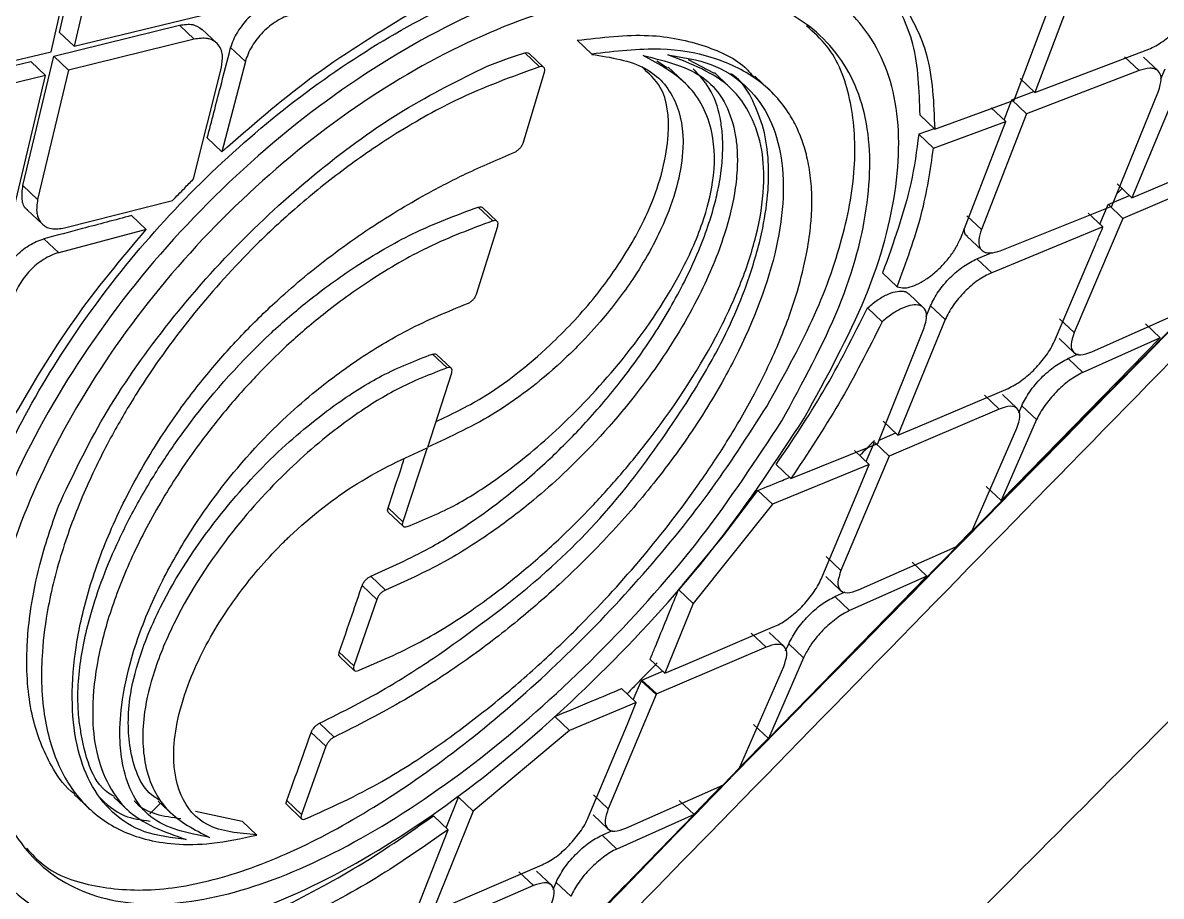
# Model space of a CAD drawing. Extents: x 400 to 501, y 484 to 634.
# Drawn here: x 412.33 to 413.55, y 584.143 to 585.079 of the extents above; entities that cross this region are included whole.
import ezdxf

# ---------------------------------------------------------------- set-up
doc = ezdxf.new("R2010")
doc.units = 0
doc.header["$MEASUREMENT"] = 0
doc.layers.add('DIM', color=3, linetype='Continuous')
doc.layers.add('GEOMETRY', color=3, linetype='Continuous', lineweight=25)

# ---------------------------------------------------------------- blocks, each defined once
blk = doc.blocks.new('2026 GRANDEE')
at = {"layer": 'GEOMETRY', "ltscale": 16}
for p, q in [((-36.0449, -11.255), (-37.2425, -12.4734)), ((-38.0552, -11.7716), (-38.0226, -11.6308)), ((-38.0642, -11.7925), (-38.0318, -11.6514)), ((-38.0068, -11.6457), (-38.0394, -11.7865)), ((-37.0328, -11.8442), (-36.9851, -11.7176)), ((-36.9625, -11.7096), (-37.0105, -11.8359)), ((-38.0394, -11.7865), (-37.9035, -11.7534)), ((-38.0612, -11.7971), (-37.9268, -11.764)), ((-37.911, -11.7789), (-37.9268, -11.764)), ((-38.0394, -11.7865), (-38.0552, -11.7716)), ((-37.911, -11.7789), (-38.0454, -11.812)), ((-37.8868, -11.7832), (-37.9026, -11.7682)), ((-37.8561, -11.8029), (-37.8719, -11.788)), ((-37.5007, -11.7801), (-37.485, -11.7949)), ((-37.0105, -11.8359), (-36.8885, -11.7896)), ((-38.2226, -11.8355), (-38.086, -11.803)), ((-38.201, -11.8247), (-38.0642, -11.7925)), ((-38.0944, -11.9357), (-38.0612, -11.7971)), ((-38.0701, -11.818), (-38.086, -11.803)), ((-38.0454, -11.812), (-38.0612, -11.7971)), ((-37.8561, -11.8029), (-37.8812, -11.8995)), ((-37.5568, -11.7937), (-37.5411, -11.8085)), ((-37.5364, -11.8091), (-37.5521, -11.7942)), ((-37.4155, -11.802), (-37.404, -11.8098)), ((-37.382, -11.8006), (-37.3541, -11.8153)), ((-36.8988, -11.8126), (-36.9145, -11.7978)), ((-36.8786, -11.813), (-36.8943, -11.7981)), ((-38.0454, -11.812), (-38.0786, -11.9506)), ((-37.9115, -11.9286), (-37.8817, -11.8091)), ((-37.5586, -11.8902), (-37.5357, -11.8141)), ((-37.3874, -11.8236), (-37.4031, -11.8088)), ((-37.3381, -11.8297), (-37.3537, -11.8148)), ((-36.8988, -11.8126), (-37.0193, -11.8588)), ((-36.8755, -11.8214), (-36.8711, -11.8108)), ((-38.0701, -11.818), (-38.2067, -11.8505)), ((-38.1034, -11.9582), (-38.0701, -11.818)), ((-37.2947, -11.8334), (-37.3104, -11.8185)), ((-37.0105, -11.8359), (-37.0262, -11.8211)), ((-36.8553, -11.8257), (-36.9066, -11.9488)), ((-37.035, -11.8439), (-37.0115, -11.8349)), ((-36.9282, -11.9578), (-36.8781, -11.8346)), ((-37.1178, -11.8752), (-37.0328, -11.8442)), ((-37.0415, -11.8671), (-37.0573, -11.8523)), ((-37.0434, -11.8653), (-37.035, -11.8439)), ((-37.035, -11.8439), (-37.0193, -11.8588)), ((-37.0193, -11.8588), (-37.0678, -11.9829)), ((-37.1183, -11.8748), (-37.1348, -11.8808)), ((-37.1191, -11.8957), (-37.0415, -11.8671)), ((-37.0902, -11.9927), (-37.0415, -11.8671)), ((-37.8812, -11.8995), (-37.8969, -11.8846)), ((-36.8862, -11.9402), (-36.7888, -11.8986)), ((-36.7984, -11.9207), (-36.9161, -11.9711)), ((-38.0786, -11.9506), (-38.0944, -11.9356)), ((-36.9066, -11.9488), (-36.9224, -11.9339)), ((-36.9319, -11.9562), (-36.9092, -11.9464)), ((-36.9171, -11.939), (-36.9229, -11.9449)), ((-36.9066, -11.9488), (-36.8862, -11.9402)), ((-38.0498, -11.9812), (-37.934, -11.9517)), ((-37.6068, -11.9588), (-37.5911, -11.9737)), ((-37.5864, -11.9741), (-37.6021, -11.9593)), ((-37.0475, -12.0055), (-36.9282, -11.9578)), ((-36.9408, -11.9771), (-36.9319, -11.9562)), ((-36.9161, -11.9711), (-36.9318, -11.9562)), ((-38.0894, -11.9621), (-38.0735, -11.977)), ((-37.0678, -11.9829), (-37.0835, -11.968)), ((-36.9161, -11.9711), (-36.9683, -12.0933)), ((-36.9376, -11.9801), (-36.9534, -11.9652)), ((-37.9625, -11.9828), (-38.056, -12.0077)), ((-37.6086, -12.0521), (-37.5858, -11.9791)), ((-36.9376, -11.9801), (-37.0567, -12.0291)), ((-38.056, -12.0077), (-38.0718, -11.9928)), ((-37.083, -11.9902), (-37.0672, -12.0051)), ((-37.0725, -12.0142), (-37.0564, -12.0076)), ((-36.9896, -12.1025), (-36.9466, -12.0016)), ((-37.0567, -12.0291), (-37.0725, -12.0142)), ((-37.1736, -12.0292), (-37.1579, -12.0441)), ((-37.1298, -12.0666), (-37.1456, -12.0517)), ((-37.1742, -12.0818), (-37.1899, -12.0669)), ((-37.1269, -12.0761), (-37.1222, -12.0645)), ((-37.1064, -12.0794), (-37.1221, -12.0645)), ((-36.9496, -12.114), (-36.8454, -12.0675)), ((-37.1064, -12.0794), (-37.1571, -12.2031)), ((-36.9683, -12.0933), (-36.9841, -12.0784)), ((-37.1786, -12.2121), (-37.1292, -12.0883)), ((-36.8921, -12.084), (-36.8762, -12.099)), ((-37.0466, -12.273), (-36.8762, -12.099)), ((-36.9846, -12.0996), (-36.9687, -12.1146)), ((-36.8762, -12.099), (-36.9592, -12.136)), ((-37.6557, -12.1162), (-37.64, -12.131)), ((-37.6356, -12.1315), (-37.6513, -12.1166)), ((-36.9751, -12.1211), (-36.9639, -12.1161)), ((-36.9592, -12.136), (-36.975, -12.1211)), ((-37.6608, -12.216), (-37.6351, -12.1363)), ((-37.1358, -12.1942), (-37.0392, -12.153)), ((-37.0487, -12.1752), (-37.0645, -12.1602)), ((-37.0294, -12.1747), (-37.0452, -12.1597)), ((-37.0487, -12.1752), (-37.1664, -12.2255)), ((-37.0278, -12.1791), (-37.0245, -12.1716)), ((-37.0087, -12.1865), (-37.0245, -12.1716)), ((-37.1571, -12.2031), (-37.1729, -12.1882)), ((-37.0087, -12.1865), (-37.0466, -12.273)), ((-37.1771, -12.2084), (-37.1595, -12.2008)), ((-37.1571, -12.2031), (-37.1358, -12.1942)), ((-37.0774, -12.3044), (-37.0299, -12.1958)), ((-37.6615, -12.2166), (-37.6876, -12.296)), ((-37.2717, -12.2495), (-37.1786, -12.2121)), ((-37.1911, -12.2315), (-37.1822, -12.2106)), ((-37.1664, -12.2255), (-37.1822, -12.2106)), ((-37.1664, -12.2255), (-37.2182, -12.3482)), ((-37.1879, -12.2345), (-37.2037, -12.2196)), ((-37.1879, -12.2345), (-37.2914, -12.2772)), ((-37.1972, -12.2569), (-37.1879, -12.2345)), ((-37.3445, -12.3114), (-37.3072, -12.2623)), ((-37.2395, -12.3574), (-37.1972, -12.2569)), ((-37.0466, -12.273), (-37.0625, -12.258)), ((-37.2914, -12.2772), (-37.3763, -12.3834)), ((-37.7033, -12.2811), (-37.6876, -12.296)), ((-37.7028, -12.2859), (-37.6871, -12.3007)), ((-37.3879, -12.3637), (-37.3445, -12.3114)), ((-37.0953, -12.3228), (-37.0774, -12.3044)), ((-37.1993, -12.3689), (-37.0953, -12.3228)), ((-37.2182, -12.3482), (-37.234, -12.3332)), ((-37.1261, -12.3542), (-37.1419, -12.3393)), ((-37.731, -12.3642), (-37.7153, -12.3791)), ((-37.7216, -12.3542), (-37.7059, -12.3691)), ((-37.2959, -12.5281), (-37.1261, -12.3542)), ((-37.2343, -12.3545), (-37.2185, -12.3695)), ((-37.1261, -12.3542), (-37.2089, -12.3911)), ((-37.3921, -12.3685), (-37.3763, -12.3834)), ((-37.2247, -12.3761), (-37.2135, -12.3711)), ((-37.2089, -12.3911), (-37.2247, -12.3761)), ((-37.7153, -12.3791), (-37.7398, -12.4504)), ((-37.3763, -12.3834), (-37.4067, -12.4582)), ((-37.3848, -12.4489), (-37.2889, -12.4079)), ((-37.2984, -12.4302), (-37.3142, -12.4152)), ((-37.2791, -12.4297), (-37.295, -12.4147)), ((-37.7555, -12.4356), (-37.7398, -12.4504)), ((-37.2984, -12.4302), (-37.4155, -12.4804)), ((-37.2774, -12.4343), (-37.2741, -12.4267)), ((-37.2583, -12.4416), (-37.2741, -12.4267)), ((-37.7552, -12.4402), (-37.7395, -12.4551)), ((-37.4067, -12.4582), (-37.4225, -12.4433)), ((-37.4067, -12.4582), (-37.3848, -12.4489)), ((-37.2583, -12.4416), (-37.2959, -12.5281)), ((-37.4315, -12.4656), (-37.4091, -12.4559)), ((-37.3267, -12.5596), (-37.2795, -12.451)), ((-37.4406, -12.4867), (-37.4319, -12.4659)), ((-37.4162, -12.4811), (-37.432, -12.4662)), ((-37.416, -12.4806), (-37.4318, -12.4656)), ((-37.4313, -12.4655), (-37.4155, -12.4804)), ((-37.4162, -12.4811), (-37.4675, -12.6035)), ((-37.4375, -12.4897), (-37.4533, -12.4747)), ((-37.4162, -12.4811), (-37.416, -12.4806)), ((-37.416, -12.4806), (-37.4155, -12.4804)), ((-37.4375, -12.4897), (-37.509, -12.5195)), ((-37.4469, -12.5126), (-37.4375, -12.4897)), ((-37.509, -12.5195), (-37.5248, -12.5046)), ((-37.7857, -12.5216), (-37.77, -12.5365)), ((-37.7767, -12.5118), (-37.761, -12.5267)), ((-37.509, -12.5195), (-37.6121, -12.6059)), ((-37.4888, -12.6128), (-37.4469, -12.5126)), ((-37.3118, -12.5131), (-37.2959, -12.5281)), ((-37.2961, -12.528), (-37.3262, -12.5586)), ((-37.77, -12.5365), (-37.7961, -12.6096)), ((-37.3448, -12.5782), (-37.3267, -12.5596)), ((-37.4486, -12.6243), (-37.3448, -12.5782)), ((-37.3458, -12.5786), (-37.3757, -12.6095)), ((-38.0395, -12.588), (-38.0238, -12.6028)), ((-37.997, -12.5909), (-37.9813, -12.6057)), ((-37.9495, -12.5951), (-37.9338, -12.61)), ((-37.8118, -12.5947), (-37.7961, -12.6096)), ((-37.641, -12.6238), (-37.6278, -12.591)), ((-37.6278, -12.591), (-37.6121, -12.6059)), ((-37.4675, -12.6035), (-37.4833, -12.5886)), ((-37.3914, -12.5947), (-37.3755, -12.6097)), ((-37.9471, -12.5974), (-37.9586, -12.6088)), ((-37.9095, -12.606), (-37.8594, -12.6165)), ((-37.8115, -12.5993), (-37.7958, -12.6141)), ((-37.6121, -12.6059), (-37.6556, -12.7139)), ((-37.8595, -12.6167), (-37.8438, -12.6316)), ((-37.6389, -12.6258), (-37.6546, -12.6109)), ((-37.5451, -12.7836), (-37.3755, -12.6097)), ((-37.4836, -12.6099), (-37.4678, -12.6249)), ((-37.3755, -12.6097), (-37.4581, -12.6465)), ((-37.6771, -12.723), (-37.6389, -12.6258)), ((-37.474, -12.6315), (-37.4627, -12.6265)), ((-37.4581, -12.6465), (-37.474, -12.6315)), ((-37.6336, -12.7045), (-37.5381, -12.6634)), ((-37.5475, -12.6857), (-37.5633, -12.6708)), ((-37.5282, -12.6852), (-37.5441, -12.6702)), ((-37.4492, -12.6853), (-38.4136, -13.68)), ((-37.5475, -12.6857), (-37.6641, -12.7361)), ((-37.5266, -12.6898), (-37.5233, -12.6822)), ((-37.5075, -12.6971), (-37.5233, -12.6822))]:
    blk.add_line(p, q, dxfattribs=at)
at = {"layer": 'GEOMETRY', "ltscale": 256}
for p, q in [((-37.1178, -11.8752), (-37.1335, -11.8604)), ((-37.1191, -11.8957), (-37.1348, -11.8808)), ((-37.9782, -11.9679), (-37.9625, -11.9828)), ((-37.2717, -12.2495), (-37.2875, -12.2346)), ((-37.2914, -12.2772), (-37.3072, -12.2623))]:
    blk.add_line(p, q, dxfattribs=at)
at = {"layer": 'GEOMETRY', "ltscale": 16}
for points, knots in [([(-45.9514, -13.3107), (-45.8033, -13.0357), (-45.5087, -12.4889), (-45.1362, -11.8753), (-44.8657, -11.4533), (-44.7068, -11.2126), (-44.5423, -10.9704), (-44.3613, -10.7115), (-44.0257, -10.2469), (-43.5214, -9.5953), (-42.8346, -8.7946), (-42.1791, -8.1048), (-41.5672, -7.5146), (-41.0084, -7.0135), (-40.5326, -6.6169), (-40.1496, -6.3143), (-39.8662, -6.0981), (-39.5827, -5.8893), (-39.3147, -5.6985), (-38.9061, -5.4164), (-38.3432, -5.05), (-37.599, -4.6027), (-37.0869, -4.3272), (-36.8294, -4.1887)], [0, 0, 0, 0, 0.071478, 0.142152, 0.164219, 0.186221, 0.208164, 0.23124, 0.25853, 0.33935, 0.419742, 0.49991, 0.55706, 0.614293, 0.671682, 0.698814, 0.726004, 0.753262, 0.779402, 0.801319, 0.866902, 0.933096, 1, 1, 1, 1]), ([(-43.189, -12.392), (-43.0672, -12.1984), (-42.824, -11.812), (-42.4322, -11.25), (-42.0214, -10.7025), (-41.59, -10.17), (-41.1388, -9.6533), (-40.6689, -9.154), (-40.1814, -8.6729), (-39.6767, -8.2107), (-39.1552, -7.7673), (-38.6171, -7.3443), (-38.0651, -6.9394), (-37.685, -6.6885), (-37.4947, -6.5629)], [0, 0, 0, 0, 0.083512, 0.166712, 0.249853, 0.333077, 0.416479, 0.499832, 0.583025, 0.666209, 0.749518, 0.832976, 0.916394, 1, 1, 1, 1]), ([(-43.0921, -12.4567), (-42.9462, -12.2263), (-42.6547, -11.7659), (-42.1781, -11.1008), (-41.6742, -10.4561), (-41.1412, -9.8341), (-40.6129, -9.2693), (-40.0957, -8.7582), (-39.5941, -8.2973), (-39.0757, -7.855), (-38.5408, -7.433), (-37.992, -7.0295), (-37.6141, -6.7797), (-37.4251, -6.6548)], [0, 0, 0, 0, 0.100069, 0.199912, 0.299747, 0.399786, 0.499827, 0.583023, 0.66622, 0.749552, 0.833045, 0.916507, 1, 1, 1, 1]), ([(-42.4555, -12.6683), (-42.3301, -12.4491), (-42.0791, -12.0106), (-41.6643, -11.3751), (-41.2204, -10.7612), (-40.7449, -10.1746), (-40.2386, -9.6177), (-39.6969, -9.0945), (-39.1233, -8.6027), (-38.5221, -8.1427), (-37.9004, -7.7105), (-37.4703, -7.4495), (-37.2552, -7.3189)], [0, 0, 0, 0, 0.100262, 0.200594, 0.3008419, 0.4004929, 0.4997617, 0.5991068, 0.6990092, 0.7993777, 0.8996698, 1, 1, 1, 1]), ([(-42.4308, -12.6815), (-42.3533, -12.5449), (-42.2057, -12.2853), (-41.9847, -11.9218), (-41.7787, -11.603), (-41.5913, -11.3268), (-41.425, -11.092), (-41.282, -10.8976), (-41.1797, -10.7628), (-41.1126, -10.6763), (-41.0743, -10.6273), (-41.0235, -10.5629), (-40.9575, -10.4805), (-40.8741, -10.3783), (-40.7892, -10.2765), (-40.6442, -10.1062), (-40.4856, -9.9275), (-40.3349, -9.766), (-40.268, -9.6958), (-40.2384, -9.6651), (-40.2254, -9.6517), (-40.2197, -9.6457), (-40.2171, -9.6431), (-40.2159, -9.6419), (-40.2154, -9.6413), (-40.2152, -9.6411), (-40.2152, -9.6411), (-40.2151, -9.6411), (-40.2151, -9.641), (-40.2149, -9.6409), (-40.2143, -9.6402), (-40.2118, -9.6376), (-40.2017, -9.6273), (-40.1794, -9.6043), (-40.1409, -9.5652), (-40.08, -9.5039), (-39.9932, -9.418), (-39.8764, -9.3055), (-39.7733, -9.2091), (-39.6924, -9.1351), (-39.6423, -9.0896), (-39.5896, -9.0424), (-39.5344, -8.9936), (-39.4765, -8.943), (-39.4161, -8.8907), (-39.3546, -8.8382), (-39.1541, -8.6691), (-38.8066, -8.3914), (-38.3, -8.0208), (-37.7788, -7.6684), (-37.4207, -7.4519), (-37.2416, -7.3436)], [0, 0, 0, 0, 0.062481, 0.118844, 0.169135, 0.213352, 0.251461, 0.283422, 0.309236, 0.318658, 0.3269, 0.333965, 0.351242, 0.368824, 0.386373, 0.403893, 0.457678, 0.481272, 0.491642, 0.496202, 0.498209, 0.499091, 0.49948, 0.499651, 0.499785, 0.499785, 0.499785, 0.499787, 0.499791, 0.499809, 0.499878, 0.500152, 0.501246, 0.505611, 0.512881, 0.523059, 0.53994, 0.561408, 0.587481, 0.596044, 0.605011, 0.61438, 0.624154, 0.634334, 0.64492, 0.655914, 0.66648, 0.749216, 0.832806, 0.916374, 1, 1, 1, 1]), ([(-41.9284, -12.7398), (-41.9203, -12.7257), (-41.8993, -12.6887), (-41.8611, -12.6213), (-41.8166, -12.5431), (-41.7727, -12.4667), (-41.7346, -12.4016), (-41.698, -12.3401), (-41.6606, -12.2783), (-41.5922, -12.1664), (-41.493, -12.0081), (-41.327, -11.7524), (-41.1188, -11.4482), (-40.8485, -11.0787), (-40.5502, -10.6989), (-40.2204, -10.3134), (-39.845, -9.9114), (-39.4148, -9.4957), (-38.926, -9.0719), (-38.4714, -8.7164), (-38.0621, -8.4211), (-37.7982, -8.2425), (-37.6242, -8.1293), (-37.5428, -8.0771), (-37.4607, -8.0254), (-37.3807, -7.9756), (-37.2984, -7.9252), (-37.2172, -7.8767), (-37.1607, -7.8431), (-37.1346, -7.8276)], [0, 0, 0, 0, 0.007015, 0.018363, 0.033423, 0.04585, 0.056436, 0.065972, 0.076735, 0.087613, 0.12255, 0.157338, 0.219068, 0.281467, 0.354683, 0.427219, 0.500115, 0.591822, 0.685047, 0.779146, 0.840884, 0.903128, 0.916964, 0.930722, 0.945004, 0.958992, 0.971501, 0.986828, 1, 1, 1, 1]), ([(-41.9154, -12.7466), (-41.7999, -12.5452), (-41.569, -12.1425), (-41.1846, -11.5607), (-40.7743, -10.9983), (-40.3359, -10.46), (-39.8678, -9.9507), (-39.3698, -9.4714), (-38.8433, -9.0207), (-38.2918, -8.5984), (-37.7209, -8.201), (-37.3255, -7.9609), (-37.1278, -7.8409)], [0, 0, 0, 0, 0.100345, 0.20059, 0.300906, 0.400755, 0.500092, 0.599382, 0.699069, 0.799349, 0.899659, 1, 1, 1, 1]), ([(-41.2517, -12.8051), (-41.1217, -12.5886), (-40.8616, -12.1557), (-40.4226, -11.537), (-39.9492, -10.9445), (-39.4379, -10.3844), (-38.8899, -9.8605), (-38.3091, -9.3741), (-37.702, -8.9217), (-37.2768, -8.6521), (-37.0642, -8.5173)], [0, 0, 0, 0, 0.125001, 0.250001, 0.375003, 0.499997, 0.624991, 0.749994, 0.874996, 1, 1, 1, 1]), ([(-40.5003, -15.8714), (-40.4458, -15.8151), (-40.3226, -15.6877), (-40.1408, -15.4997), (-39.9651, -15.3178), (-39.8201, -15.1678), (-39.7056, -15.0492), (-39.6194, -14.9601), (-39.5502, -14.8884), (-39.4511, -14.7859), (-39.3025, -14.6322), (-39.0935, -14.416), (-38.8443, -14.1584), (-38.5644, -13.8693), (-38.2653, -13.5609), (-37.9638, -13.2506), (-37.6617, -12.9402), (-37.3313, -12.6013), (-36.9741, -12.2355), (-36.5987, -11.8519), (-36.2427, -11.4888), (-35.9145, -11.1547), (-35.6645, -10.9006), (-35.4828, -10.716), (-35.3515, -10.5826), (-35.2026, -10.4314), (-35.0272, -10.2533), (-34.826, -10.049), (-34.5993, -9.8189), (-34.359, -9.575), (-34.1941, -9.4073), (-34.113, -9.3249)], [0, 0, 0, 0, 0.025706, 0.058116, 0.085771, 0.108674, 0.126547, 0.139842, 0.14935, 0.159222, 0.186616, 0.219484, 0.257819, 0.304206, 0.351452, 0.398756, 0.44612, 0.493545, 0.553989, 0.613827, 0.669581, 0.720778, 0.767425, 0.786508, 0.805714, 0.828802, 0.856129, 0.887695, 0.922828, 0.962064, 1, 1, 1, 1]), ([(-40.3706, -15.9417), (-40.3422, -15.9148), (-40.11, -15.6952), (-39.6744, -15.2761), (-39.065, -14.6861), (-38.4575, -14.0915), (-37.8521, -13.494), (-37.249, -12.8934), (-36.6483, -12.2902), (-36.0504, -11.6845), (-35.4555, -11.0767), (-34.8652, -10.4669), (-34.4262, -10.0105), (-34.187, -9.7575), (-34.1406, -9.7083)], [0, 0, 0, 0, 0.013438, 0.10981, 0.206183, 0.302486, 0.398732, 0.494983, 0.591271, 0.687581, 0.783942, 0.880359, 0.976777, 1, 1, 1, 1]), ([(-34.6577, -9.8647), (-34.9657, -10.1728), (-35.8624, -11.0696), (-36.7516, -11.9749), (-37.3353, -12.5692)], [0, 0, 0, 0, 0.343618, 1, 1, 1, 1]), ([(-32.0826, -10.2807), (-32.4042, -10.5222), (-33.044, -11.0026), (-33.956, -11.7803), (-34.8417, -12.5767), (-35.7009, -13.3979), (-36.5348, -14.2323), (-37.3474, -15.0774), (-38.1302, -15.9429), (-38.8881, -16.8398), (-39.3585, -17.4672), (-39.595, -17.7827)], [0, 0, 0, 0, 0.113392, 0.225638, 0.337341, 0.448782, 0.560233, 0.669481, 0.778832, 0.888788, 1, 1, 1, 1]), ([(-31.6026, -10.7629), (-31.7346, -10.851), (-32.0014, -11.0291), (-32.3994, -11.3097), (-32.8003, -11.6038), (-33.2029, -11.9123), (-33.5956, -12.2261), (-34.0451, -12.6002), (-34.5554, -13.0457), (-35.1391, -13.5846), (-35.6554, -14.0878), (-36.0964, -14.5358), (-36.4532, -14.9108), (-36.7926, -15.2802), (-37.1149, -15.6435), (-37.4296, -16.0113), (-37.8042, -16.466), (-38.23, -17.0115), (-38.6902, -17.6387), (-38.9753, -18.0617), (-39.1157, -18.2701)], [0, 0, 0, 0, 0.044709, 0.090349, 0.13691, 0.184379, 0.232745, 0.277954, 0.348418, 0.422679, 0.500679, 0.550525, 0.598903, 0.645795, 0.691185, 0.735062, 0.781563, 0.856423, 0.929252, 1, 1, 1, 1]), ([(-38.1174, -12.675), (-38.1267, -12.6669), (-38.152, -12.6449), (-38.1753, -12.5878), (-38.1871, -12.5087), (-38.1795, -12.4159), (-38.153, -12.3144), (-38.1086, -12.2086), (-38.0472, -12.1029), (-37.9709, -12.0017), (-37.8824, -11.9091), (-37.7851, -11.8285), (-37.6829, -11.7629), (-37.5799, -11.7145), (-37.4806, -11.6849), (-37.3892, -11.6743), (-37.3108, -11.6842), (-37.2554, -11.7051), (-37.2342, -11.7286), (-37.2273, -11.7363)], [0, 0, 0, 0, 0.03654, 0.09891, 0.160916, 0.223271, 0.28544, 0.347609, 0.40995, 0.471963, 0.534344, 0.59641, 0.658663, 0.720967, 0.783055, 0.845425, 0.907421, 0.969771, 1, 1, 1, 1]), ([(-37.2576, -12.1851), (-37.2868, -12.2295), (-37.3452, -12.3183), (-37.4599, -12.4467), (-37.5848, -12.5607), (-37.7143, -12.6525), (-37.8396, -12.7148), (-37.9532, -12.7425), (-38.0482, -12.7329), (-38.1193, -12.6863), (-38.1621, -12.6052), (-38.1733, -12.4949), (-38.1511, -12.3639), (-38.0958, -12.2226), (-38.0103, -12.0817), (-37.8994, -11.9515), (-37.7708, -11.8407), (-37.6332, -11.7569), (-37.4972, -11.7047), (-37.3728, -11.6866), (-37.2698, -11.7034), (-37.1959, -11.7529), (-37.1561, -11.8313), (-37.1538, -11.9337), (-37.1855, -12.0536), (-37.2336, -12.1413), (-37.2576, -12.1851)], [0, 0, 0, 0, 0.0416073, 0.0832415, 0.1248684, 0.1664634, 0.208051, 0.2497011, 0.2914263, 0.3332008, 0.3749698, 0.4167, 0.4583912, 0.5000236, 0.5416071, 0.5831929, 0.624799, 0.6664157, 0.7080563, 0.7497138, 0.7913821, 0.8331245, 0.8749395, 0.9167276, 0.958401, 1, 1, 1, 1]), ([(-37.2815, -12.1878), (-37.3089, -12.2295), (-37.3635, -12.313), (-37.4712, -12.4336), (-37.5885, -12.5406), (-37.7103, -12.6265), (-37.8282, -12.6846), (-37.935, -12.7103), (-38.0244, -12.701), (-38.0913, -12.6572), (-38.1314, -12.5811), (-38.1417, -12.4778), (-38.1206, -12.3552), (-38.0684, -12.2229), (-37.988, -12.0909), (-37.8838, -11.9688), (-37.7631, -11.8647), (-37.6343, -11.7857), (-37.5069, -11.7365), (-37.3905, -11.7193), (-37.294, -11.7348), (-37.2248, -11.7812), (-37.1872, -11.855), (-37.1848, -11.9513), (-37.2143, -12.0641), (-37.2591, -12.1466), (-37.2815, -12.1878)], [0, 0, 0, 0, 0.0416097, 0.0832712, 0.1249233, 0.1665133, 0.2080778, 0.2497104, 0.2914462, 0.3332399, 0.3750131, 0.4167296, 0.4584063, 0.500035, 0.5416251, 0.5832174, 0.6248277, 0.6664521, 0.7080958, 0.749746, 0.7913984, 0.8331401, 0.8749695, 0.9167622, 0.958421, 1, 1, 1, 1]), ([(-37.1335, -11.8604), (-37.1343, -11.8339), (-37.1359, -11.7831), (-37.1566, -11.745), (-37.1665, -11.7268)], [0, 0, 0, 0, 0.522685, 1, 1, 1, 1]), ([(-37.8222, -11.7376), (-37.825, -11.7385), (-37.8304, -11.7402), (-37.8411, -11.746), (-37.8487, -11.7521), (-37.8575, -11.761), (-37.8635, -11.7688), (-37.8693, -11.7797), (-37.871, -11.7852), (-37.8719, -11.788)], [0, 0, 0, 0, 0.132802, 0.26049, 0.499594, 0.499647, 0.742385, 0.869455, 1, 1, 1, 1]), ([(-37.1508, -11.7417), (-37.1414, -11.7588), (-37.1207, -11.7966), (-37.1188, -11.8474), (-37.1178, -11.8752)], [0, 0, 0, 0, 0.4521961, 1, 1, 1, 1]), ([(-36.8885, -11.7896), (-36.8861, -11.7885), (-36.8812, -11.7864), (-36.8712, -11.78), (-36.859, -11.7697), (-36.8486, -11.7575), (-36.8421, -11.7473), (-36.8398, -11.7422), (-36.8386, -11.7395)], [0, 0, 0, 0, 0.13016, 0.257087, 0.500234, 0.736703, 0.865118, 1, 1, 1, 1]), ([(-37.8812, -11.8995), (-37.8503, -11.8724), (-37.7863, -11.8163), (-37.7174, -11.7742), (-37.6818, -11.7525)], [0, 0, 0, 0, 0.483353, 1, 1, 1, 1]), ([(-37.8065, -11.7525), (-37.8092, -11.7534), (-37.8147, -11.7551), (-37.8253, -11.7609), (-37.8378, -11.7709), (-37.8477, -11.7837), (-37.8535, -11.7946), (-37.8552, -11.8001), (-37.8561, -11.8029)], [0, 0, 0, 0, 0.133115, 0.260977, 0.500004, 0.742118, 0.869208, 1, 1, 1, 1]), ([(-37.9268, -11.764), (-37.9217, -11.7633), (-37.9119, -11.7618), (-37.9057, -11.7662), (-37.9028, -11.7684)], [0, 0, 0, 0, 0.516683, 1, 1, 1, 1]), ([(-37.2976, -12.1723), (-37.2803, -12.1412), (-37.2456, -12.0791), (-37.2143, -11.9911), (-37.2003, -11.9107), (-37.2063, -11.8414), (-37.2247, -11.7917), (-37.2474, -11.7716), (-37.2551, -11.7647)], [0, 0, 0, 0, 0.181824, 0.363674, 0.544894, 0.72606, 0.907167, 1, 1, 1, 1]), ([(-37.8817, -11.8091), (-37.881, -11.8046), (-37.8799, -11.7973), (-37.8822, -11.7891), (-37.8865, -11.7824), (-37.8921, -11.7793), (-37.9004, -11.7774), (-37.906, -11.7782), (-37.911, -11.7789)], [0, 0, 0, 0, 0.219595, 0.352498, 0.500526, 0.720229, 0.75039, 1, 1, 1, 1]), ([(-37.5007, -11.7801), (-37.4744, -11.777), (-37.4235, -11.7711), (-37.3638, -11.7845), (-37.3268, -11.8013), (-37.3139, -11.8166), (-37.3114, -11.8196)], [0, 0, 0, 0, 0.332945, 0.643568, 0.931987, 1, 1, 1, 1]), ([(-37.8969, -11.8846), (-37.8922, -11.8666), (-37.8838, -11.8344), (-37.8755, -11.8022), (-37.8719, -11.788)], [0, 0, 0, 0, 0.56, 1, 1, 1, 1]), ([(-37.7916, -12.6143), (-37.7645, -12.602), (-37.7161, -12.5801), (-37.6481, -12.5356), (-37.592, -12.4931), (-37.5426, -12.4507), (-37.488, -12.3984), (-37.4287, -12.3334), (-37.3775, -12.267), (-37.3385, -12.2081), (-37.3086, -12.1563), (-37.2828, -12.1019), (-37.2649, -12.0518), (-37.2551, -12.0119), (-37.2509, -11.9836), (-37.2491, -11.9595), (-37.2494, -11.9368), (-37.2524, -11.9133), (-37.2577, -11.8923), (-37.2651, -11.8736), (-37.2795, -11.848), (-37.3069, -11.8193), (-37.3538, -11.797), (-37.4129, -11.7865), (-37.4598, -11.792), (-37.485, -11.7949)], [0, 0, 0, 0, 0.06982, 0.125018, 0.168081, 0.209756, 0.250069, 0.311171, 0.374952, 0.41105, 0.452572, 0.499902, 0.544751, 0.580563, 0.607253, 0.624872, 0.651748, 0.677715, 0.702742, 0.726805, 0.749889, 0.811738, 0.874793, 0.932596, 1, 1, 1, 1]), ([(-37.4036, -11.7957), (-37.3875, -11.7983), (-37.3556, -11.8035), (-37.3201, -11.8263), (-37.2952, -11.8584), (-37.2814, -11.8994), (-37.2784, -11.9474), (-37.2883, -12.0189), (-37.3192, -12.102), (-37.3696, -12.1888), (-37.4166, -12.2538), (-37.4672, -12.3121), (-37.5168, -12.3611), (-37.5673, -12.4051), (-37.6228, -12.4473), (-37.6892, -12.4904), (-37.7359, -12.5141), (-37.761, -12.5267)], [0, 0, 0, 0, 0.063374, 0.126016, 0.188529, 0.250442, 0.313233, 0.375705, 0.500277, 0.569246, 0.633507, 0.694135, 0.750208, 0.796792, 0.853759, 0.921501, 1, 1, 1, 1]), ([(-37.7351, -12.4553), (-37.7131, -12.446), (-37.6722, -12.4286), (-37.6127, -12.3911), (-37.563, -12.3532), (-37.5226, -12.3174), (-37.4884, -12.2836), (-37.4573, -12.2495), (-37.4069, -12.1884), (-37.3601, -12.1172), (-37.3252, -12.0424), (-37.3072, -11.9878), (-37.2996, -11.939), (-37.3017, -11.8955), (-37.3135, -11.8598), (-37.3416, -11.8195), (-37.3788, -11.8052), (-37.4036, -11.7957)], [0, 0, 0, 0, 0.07834, 0.145777, 0.203106, 0.249968, 0.28944, 0.329948, 0.371278, 0.499991, 0.562545, 0.625022, 0.693138, 0.749874, 0.812208, 0.874712, 1, 1, 1, 1]), ([(-37.43, -11.7964), (-37.4057, -11.8024), (-37.3579, -11.814), (-37.3346, -11.8588), (-37.3294, -11.8937), (-37.3288, -11.9137), (-37.3314, -11.945), (-37.3425, -11.9915), (-37.3642, -12.0439), (-37.3902, -12.091), (-37.4137, -12.1274), (-37.4526, -12.18), (-37.4983, -12.2298), (-37.5506, -12.276), (-37.5933, -12.3087), (-37.6471, -12.3429), (-37.6852, -12.3598), (-37.7059, -12.3691)], [0, 0, 0, 0, 0.12746, 0.249501, 0.275267, 0.307517, 0.346177, 0.415837, 0.49999, 0.548295, 0.594048, 0.637018, 0.749672, 0.792361, 0.848381, 0.917299, 1, 1, 1, 1]), ([(-37.6829, -12.3011), (-37.6652, -12.2939), (-37.6327, -12.2807), (-37.5768, -12.2442), (-37.5154, -12.1931), (-37.4467, -12.1192), (-37.3946, -12.0425), (-37.3658, -11.978), (-37.3525, -11.9254), (-37.3536, -11.8724), (-37.3786, -11.8245), (-37.4127, -11.8059), (-37.43, -11.7964)], [0, 0, 0, 0, 0.082274, 0.151495, 0.250332, 0.365358, 0.499812, 0.582327, 0.651616, 0.749665, 0.873373, 1, 1, 1, 1]), ([(-37.4851, -11.7952), (-37.4645, -11.7984), (-37.4256, -11.8045), (-37.3928, -11.8418), (-37.383, -11.8972), (-37.3999, -11.9645), (-37.4345, -12.0284), (-37.4682, -12.0736), (-37.4945, -12.1024), (-37.5313, -12.1383), (-37.5869, -12.1822), (-37.6361, -12.2047), (-37.6608, -12.216)], [0, 0, 0, 0, 0.1320334, 0.2491131, 0.3619431, 0.4986914, 0.5972329, 0.6721346, 0.7226711, 0.7493807, 0.8742785, 1, 1, 1, 1]), ([(-37.5971, -11.8078), (-37.5895, -11.8049), (-37.576, -11.7997), (-37.5627, -11.7955), (-37.5568, -11.7937)], [0, 0, 0, 0, 0.560001, 1, 1, 1, 1]), ([(-37.5568, -11.7937), (-37.5557, -11.7934), (-37.5537, -11.793), (-37.5527, -11.794), (-37.5522, -11.7944)], [0, 0, 0, 0, 0.57374, 1, 1, 1, 1]), ([(-37.5411, -11.8085), (-37.5709, -11.8193), (-37.6228, -11.8381), (-37.6947, -11.879), (-37.7525, -11.9189), (-37.8032, -11.96), (-37.8583, -12.0116), (-37.9168, -12.0772), (-37.9653, -12.145), (-38.001, -12.2059), (-38.0281, -12.2606), (-38.0521, -12.3228), (-38.0676, -12.3826), (-38.074, -12.4315), (-38.0749, -12.4698), (-38.0722, -12.502), (-38.0658, -12.5316), (-38.0564, -12.5573), (-38.0399, -12.5872), (-38.0114, -12.617), (-37.9717, -12.6355), (-37.9308, -12.642), (-37.8913, -12.6418), (-37.8602, -12.6351), (-37.8438, -12.6316)], [0, 0, 0, 0, 0.071765, 0.125006, 0.16829, 0.20998, 0.250058, 0.311062, 0.374943, 0.409259, 0.450926, 0.499892, 0.55297, 0.594623, 0.624816, 0.657688, 0.689468, 0.720167, 0.749798, 0.811119, 0.874697, 0.911518, 0.953228, 1, 1, 1, 1]), ([(-38.0564, -12.2792), (-38.0413, -12.2472), (-38.0109, -12.1831), (-37.9435, -12.0865), (-37.8648, -11.9966), (-37.7777, -11.9178), (-37.6868, -11.852), (-37.627, -11.8225), (-37.5971, -11.8078)], [0, 0, 0, 0, 0.169303, 0.338553, 0.507998, 0.672476, 0.836534, 1, 1, 1, 1]), ([(-37.7216, -12.3542), (-37.7007, -12.3449), (-37.6653, -12.3291), (-37.6167, -12.2987), (-37.5741, -12.2675), (-37.5336, -12.2328), (-37.4924, -12.1914), (-37.4536, -12.1461), (-37.4164, -12.0941), (-37.3879, -12.0446), (-37.3692, -12.0035), (-37.3591, -11.9752), (-37.3536, -11.9565), (-37.3494, -11.9388), (-37.3461, -11.92), (-37.3445, -11.8984), (-37.345, -11.8795), (-37.3484, -11.8564), (-37.3568, -11.8316), (-37.3702, -11.8173), (-37.3764, -11.8107)], [0, 0, 0, 0, 0.096357, 0.1635791, 0.2178163, 0.2887009, 0.35075, 0.4198463, 0.4957382, 0.5785548, 0.6353242, 0.6785324, 0.7079806, 0.7237206, 0.7637756, 0.8013569, 0.8362931, 0.8684894, 0.9387951, 1, 1, 1, 1]), ([(-37.6519, -12.1885), (-37.6356, -12.1808), (-37.5949, -12.1616), (-37.5356, -12.1145), (-37.4854, -12.0614), (-37.4486, -12.0106), (-37.4154, -11.9488), (-37.3995, -11.8836), (-37.4054, -11.8322), (-37.4241, -11.8154), (-37.4315, -11.8087)], [0, 0, 0, 0, 0.106581, 0.2653794, 0.3777901, 0.4702028, 0.5860945, 0.7615765, 0.905966, 1, 1, 1, 1]), ([(-37.5357, -11.8141), (-37.5355, -11.8131), (-37.5351, -11.8111), (-37.5362, -11.809), (-37.5382, -11.808), (-37.5402, -11.8084), (-37.5411, -11.8085)], [0, 0, 0, 0, 0.250502, 0.500463, 0.75034, 1, 1, 1, 1]), ([(-36.8781, -11.8346), (-36.8767, -11.8301), (-36.874, -11.8212), (-36.8769, -11.8138), (-36.8819, -11.8106), (-36.8885, -11.8095), (-36.8948, -11.8114), (-36.8988, -11.8126)], [0, 0, 0, 0, 0.249571, 0.499029, 0.642126, 0.773468, 1, 1, 1, 1]), ([(-37.3863, -12.1728), (-37.3744, -12.1536), (-37.3452, -12.106), (-37.3174, -12.0411), (-37.3014, -11.9835), (-37.2957, -11.9427), (-37.2953, -11.9073), (-37.3, -11.8745), (-37.3122, -11.8447), (-37.3236, -11.8242), (-37.3343, -11.8171), (-37.3362, -11.8159)], [0, 0, 0, 0, 0.1310668, 0.3242385, 0.4531854, 0.561131, 0.6493051, 0.7586337, 0.8671501, 0.9758729, 1, 1, 1, 1]), ([(-37.1348, -11.8808), (-37.1371, -11.8982), (-37.1431, -11.9445), (-37.1619, -11.9966), (-37.1736, -12.0292)], [0, 0, 0, 0, 0.374222, 1, 1, 1, 1]), ([(-37.9194, -12.6363), (-37.9349, -12.6345), (-37.9655, -12.6309), (-37.9996, -12.6089), (-38.0236, -12.5769), (-38.0381, -12.5355), (-38.0431, -12.4858), (-38.0387, -12.4291), (-38.0246, -12.3676), (-38.0002, -12.3011), (-37.9664, -12.2351), (-37.9285, -12.1772), (-37.8916, -12.1305), (-37.8558, -12.0909), (-37.8122, -12.049), (-37.758, -12.0048), (-37.7055, -11.9696), (-37.6587, -11.9426), (-37.6165, -11.9208), (-37.5851, -11.9074), (-37.5676, -11.8999)], [0, 0, 0, 0, 0.065194, 0.128364, 0.190127, 0.250499, 0.313175, 0.375745, 0.438233, 0.500702, 0.568919, 0.62554, 0.667532, 0.70929, 0.75054, 0.809494, 0.875552, 0.906193, 0.947652, 1, 1, 1, 1]), ([(-37.5676, -11.8999), (-37.5667, -11.8994), (-37.5648, -11.8984), (-37.562, -11.8959), (-37.5598, -11.8931), (-37.559, -11.8912), (-37.5586, -11.8902)], [0, 0, 0, 0, 0.250549, 0.500354, 0.750161, 1, 1, 1, 1]), ([(-38.0892, -11.9618), (-38.0895, -11.9617), (-38.0933, -11.9597), (-38.0961, -11.9509), (-38.095, -11.9407), (-38.0944, -11.9357)], [0, 0, 0, 0, 0.042559, 0.52128, 1, 1, 1, 1]), ([(-37.934, -11.9517), (-37.9299, -11.9474), (-37.9224, -11.9396), (-37.9148, -11.932), (-37.9115, -11.9286)], [0, 0, 0, 0, 0.559918, 1, 1, 1, 1]), ([(-38.0786, -11.9506), (-38.0793, -11.9558), (-38.0803, -11.9628), (-38.078, -11.9711), (-38.0738, -11.9779), (-38.0645, -11.9832), (-38.0547, -11.9819), (-38.0498, -11.9812)], [0, 0, 0, 0, 0.249816, 0.342011, 0.500568, 0.750216, 1, 1, 1, 1]), ([(-37.9964, -12.5902), (-37.9973, -12.5897), (-38.019, -12.579), (-38.0283, -12.5458), (-38.0347, -12.5063), (-38.0359, -12.4838), (-38.034, -12.4474), (-38.0226, -12.3911), (-37.9986, -12.3277), (-37.9695, -12.2714), (-37.9436, -12.2292), (-37.9002, -12.1679), (-37.8479, -12.1095), (-37.7861, -12.0562), (-37.7353, -12.0195), (-37.6732, -11.9834), (-37.63, -11.9674), (-37.6068, -11.9588)], [0, 0, 0, 0, 0.006221, 0.145154, 0.171265, 0.205998, 0.249326, 0.330073, 0.430069, 0.484431, 0.536148, 0.584879, 0.71452, 0.766762, 0.832001, 0.909526, 1, 1, 1, 1]), ([(-37.6068, -11.9588), (-37.6056, -11.9585), (-37.6037, -11.9581), (-37.6027, -11.959), (-37.6022, -11.9594)], [0, 0, 0, 0, 0.575128, 1, 1, 1, 1]), ([(-37.9782, -11.9679), (-37.9957, -11.9726), (-38.0268, -11.9809), (-38.0581, -11.9891), (-38.0718, -11.9928)], [0, 0, 0, 0, 0.5599997, 1, 1, 1, 1]), ([(-37.5911, -11.9737), (-37.6143, -11.9822), (-37.6573, -11.9982), (-37.7192, -12.0341), (-37.7699, -12.0707), (-37.8103, -12.1054), (-37.8439, -12.1387), (-37.8744, -12.1726), (-37.9085, -12.2154), (-37.944, -12.2681), (-37.9763, -12.3284), (-38.0001, -12.3874), (-38.0155, -12.4441), (-38.0211, -12.495), (-38.0176, -12.5396), (-38.0054, -12.5757), (-37.9781, -12.6158), (-37.943, -12.6281), (-37.9194, -12.6363)], [0, 0, 0, 0, 0.0792119, 0.1470674, 0.2041538, 0.2498411, 0.2886851, 0.3287797, 0.3697505, 0.4336024, 0.5002019, 0.5626948, 0.6251904, 0.6923632, 0.7499769, 0.8109129, 0.8729076, 1, 1, 1, 1]), ([(-37.5858, -11.9791), (-37.5856, -11.9781), (-37.5852, -11.9761), (-37.5862, -11.974), (-37.5882, -11.973), (-37.5901, -11.9735), (-37.5911, -11.9737)], [0, 0, 0, 0, 0.250522, 0.500438, 0.750292, 1, 1, 1, 1]), ([(-38.1065, -12.1876), (-38.0852, -12.151), (-38.0439, -12.0801), (-37.989, -12.0145), (-37.9625, -11.9828)], [0, 0, 0, 0, 0.516295, 1, 1, 1, 1]), ([(-37.0828, -11.99), (-37.083, -11.9899), (-37.0857, -11.9888), (-37.0859, -11.9852), (-37.0861, -11.9819)], [0, 0, 0, 0, 0.092239, 1, 1, 1, 1]), ([(-37.0678, -11.9829), (-37.069, -11.9867), (-37.071, -11.993), (-37.0705, -12.0001), (-37.0682, -12.0048), (-37.0638, -12.0075), (-37.0572, -12.0085), (-37.0512, -12.0066), (-37.0475, -12.0055)], [0, 0, 0, 0, 0.206496, 0.342393, 0.49979, 0.653162, 0.787791, 1, 1, 1, 1]), ([(-36.9466, -12.0016), (-36.9449, -11.9976), (-36.9419, -11.9904), (-36.9389, -11.9833), (-36.9376, -11.9801)], [0, 0, 0, 0, 0.56, 1, 1, 1, 1]), ([(-38.1209, -12.0436), (-38.1201, -12.0408), (-38.1184, -12.0352), (-38.1127, -12.0242), (-38.1029, -12.0113), (-38.0905, -12.0012), (-38.0799, -11.9953), (-38.0745, -11.9936), (-38.0718, -11.9928)], [0, 0, 0, 0, 0.132316, 0.259836, 0.499551, 0.741775, 0.869007, 1, 1, 1, 1]), ([(-37.1579, -12.0441), (-37.1555, -12.0448), (-37.151, -12.0461), (-37.1419, -12.044), (-37.1322, -12.0396), (-37.122, -12.0328), (-37.112, -12.0241), (-37.103, -12.0142), (-37.0952, -12.0034), (-37.0919, -11.9963), (-37.0902, -11.9927)], [0, 0, 0, 0, 0.141437, 0.261739, 0.376845, 0.503484, 0.625326, 0.742684, 0.867288, 1, 1, 1, 1]), ([(-38.056, -12.0077), (-38.0587, -12.0085), (-38.0641, -12.0103), (-38.0747, -12.0161), (-38.0871, -12.0262), (-38.0969, -12.0391), (-38.1026, -12.0501), (-38.1043, -12.0557), (-38.1051, -12.0585)], [0, 0, 0, 0, 0.131235, 0.258466, 0.499964, 0.739673, 0.867377, 1, 1, 1, 1]), ([(-37.1222, -12.0645), (-37.121, -12.0621), (-37.1188, -12.0571), (-37.1123, -12.0467), (-37.1017, -12.0341), (-37.0867, -12.0212), (-37.0772, -12.0165), (-37.0725, -12.0142)], [0, 0, 0, 0, 0.128522, 0.2561, 0.507315, 0.755191, 1, 1, 1, 1]), ([(-37.0567, -12.0291), (-37.0616, -12.0315), (-37.0712, -12.0363), (-37.0861, -12.0493), (-37.0965, -12.0617), (-37.103, -12.0719), (-37.1052, -12.0769), (-37.1064, -12.0794)], [0, 0, 0, 0, 0.252758, 0.499551, 0.742689, 0.869699, 1, 1, 1, 1]), ([(-37.618, -12.062), (-37.617, -12.0616), (-37.6151, -12.0606), (-37.6122, -12.0581), (-37.6098, -12.0551), (-37.609, -12.0531), (-37.6086, -12.0521)], [0, 0, 0, 0, 0.250653, 0.500476, 0.750262, 1, 1, 1, 1]), ([(-37.1899, -12.0669), (-37.1865, -12.0641), (-37.1796, -12.0583), (-37.1692, -12.0524), (-37.1595, -12.0489), (-37.1521, -12.0486), (-37.1474, -12.0496), (-37.1462, -12.0515), (-37.1459, -12.052)], [0, 0, 0, 0, 0.194782, 0.393708, 0.582212, 0.78735, 0.944572, 1, 1, 1, 1]), ([(-37.8946, -12.634), (-37.9177, -12.6295), (-37.9621, -12.6207), (-37.9858, -12.5737), (-37.9913, -12.529), (-37.9895, -12.4903), (-37.9786, -12.439), (-37.9564, -12.3798), (-37.9244, -12.3197), (-37.8787, -12.2525), (-37.829, -12.1971), (-37.7768, -12.1519), (-37.7333, -12.1198), (-37.6784, -12.0867), (-37.6393, -12.0707), (-37.618, -12.062)], [0, 0, 0, 0, 0.129754, 0.249537, 0.294656, 0.351578, 0.419906, 0.500034, 0.573309, 0.63936, 0.749656, 0.792268, 0.848294, 0.917243, 1, 1, 1, 1]), ([(-37.2875, -12.2346), (-37.2701, -12.2087), (-37.2322, -12.1521), (-37.2048, -12.0968), (-37.1899, -12.0669)], [0, 0, 0, 0, 0.458899, 1, 1, 1, 1]), ([(-37.1292, -12.0883), (-37.1283, -12.0855), (-37.1261, -12.079), (-37.1264, -12.0707), (-37.1301, -12.0655), (-37.1362, -12.0633), (-37.1438, -12.0638), (-37.1534, -12.0673), (-37.1638, -12.0732), (-37.1708, -12.0789), (-37.1742, -12.0818)], [0, 0, 0, 0, 0.108489, 0.249916, 0.40166, 0.499604, 0.630753, 0.750077, 0.876188, 1, 1, 1, 1]), ([(-37.1742, -12.0818), (-37.1888, -12.111), (-37.2163, -12.1661), (-37.254, -12.2228), (-37.2717, -12.2495)], [0, 0, 0, 0, 0.529629, 1, 1, 1, 1]), ([(-36.9683, -12.0933), (-36.9698, -12.0978), (-36.9728, -12.1067), (-36.97, -12.115), (-36.9623, -12.1183), (-36.9538, -12.1154), (-36.9496, -12.114)], [0, 0, 0, 0, 0.249786, 0.499751, 0.749909, 1, 1, 1, 1]), ([(-37.0392, -12.153), (-37.0368, -12.1518), (-37.032, -12.1495), (-37.0222, -12.143), (-37.0101, -12.1325), (-36.9998, -12.1201), (-36.9932, -12.11), (-36.9908, -12.1051), (-36.9896, -12.1025)], [0, 0, 0, 0, 0.130991, 0.258171, 0.500206, 0.740626, 0.868055, 1, 1, 1, 1]), ([(-37.9485, -12.594), (-37.9505, -12.5928), (-37.9669, -12.5827), (-37.9808, -12.5472), (-37.9831, -12.4936), (-37.9701, -12.4396), (-37.9429, -12.3739), (-37.8926, -12.2963), (-37.8247, -12.2218), (-37.7636, -12.1718), (-37.7069, -12.1359), (-37.6737, -12.1231), (-37.6557, -12.1162)], [0, 0, 0, 0, 0.018538, 0.156356, 0.272152, 0.348812, 0.437431, 0.592983, 0.718289, 0.829213, 0.906949, 1, 1, 1, 1]), ([(-37.6557, -12.1162), (-37.6546, -12.1159), (-37.6528, -12.1155), (-37.6518, -12.1164), (-37.6514, -12.1168)], [0, 0, 0, 0, 0.584084, 1, 1, 1, 1]), ([(-37.64, -12.131), (-37.658, -12.138), (-37.6912, -12.1508), (-37.7478, -12.1866), (-37.8089, -12.2366), (-37.8768, -12.311), (-37.927, -12.3885), (-37.9544, -12.4541), (-37.9673, -12.5079), (-37.9659, -12.5626), (-37.9418, -12.6098), (-37.9105, -12.6258), (-37.8946, -12.634)], [0, 0, 0, 0, 0.082733, 0.151849, 0.250467, 0.361894, 0.499977, 0.578834, 0.647005, 0.749791, 0.872792, 1, 1, 1, 1]), ([(-37.6351, -12.1363), (-37.6349, -12.1353), (-37.6345, -12.1334), (-37.6353, -12.1314), (-37.6372, -12.1304), (-37.6391, -12.1308), (-37.64, -12.131)], [0, 0, 0, 0, 0.25059, 0.50046, 0.750279, 1, 1, 1, 1]), ([(-37.0245, -12.1716), (-37.022, -12.1666), (-37.0169, -12.1568), (-37.0039, -12.1415), (-36.989, -12.1285), (-36.9797, -12.1235), (-36.975, -12.1211)], [0, 0, 0, 0, 0.252367, 0.502787, 0.751811, 1, 1, 1, 1]), ([(-36.9592, -12.136), (-36.9616, -12.1372), (-36.9662, -12.1395), (-36.976, -12.1461), (-36.9881, -12.1567), (-36.9985, -12.1691), (-37.0051, -12.1792), (-37.0075, -12.1841), (-37.0087, -12.1865)], [0, 0, 0, 0, 0.129815, 0.256598, 0.50021, 0.742273, 0.869286, 1, 1, 1, 1]), ([(-38.0904, -12.6457), (-38.0848, -12.6518), (-38.0656, -12.6727), (-38.0178, -12.6886), (-37.95, -12.693), (-37.8713, -12.6765), (-37.7859, -12.6418), (-37.6961, -12.5896), (-37.6054, -12.5233), (-37.5168, -12.4451), (-37.4336, -12.3584), (-37.3579, -12.2662), (-37.3177, -12.2036), (-37.2976, -12.1723)], [0, 0, 0, 0, 0.039949, 0.135791, 0.232033, 0.327688, 0.423896, 0.519806, 0.615716, 0.711596, 0.807595, 0.903896, 1, 1, 1, 1]), ([(-37.648, -12.4377), (-37.6092, -12.4098), (-37.5402, -12.3602), (-37.4496, -12.2661), (-37.4074, -12.2039), (-37.3863, -12.1728)], [0, 0, 0, 0, 0.3913223, 0.6960559, 1, 1, 1, 1]), ([(-37.0299, -12.1958), (-37.0284, -12.1914), (-37.0254, -12.1826), (-37.0282, -12.1743), (-37.0359, -12.1709), (-37.0444, -12.1738), (-37.0487, -12.1752)], [0, 0, 0, 0, 0.249843, 0.499839, 0.749979, 1, 1, 1, 1]), ([(-37.8437, -12.6313), (-37.8628, -12.6297), (-37.8984, -12.6266), (-37.9282, -12.5918), (-37.9368, -12.5374), (-37.9198, -12.4676), (-37.8839, -12.4001), (-37.8481, -12.3528), (-37.8243, -12.3269), (-37.813, -12.3157), (-37.81, -12.3128), (-37.8091, -12.312), (-37.7859, -12.29), (-37.7354, -12.2505), (-37.6861, -12.2279), (-37.6615, -12.2166)], [0, 0, 0, 0, 0.134297, 0.249137, 0.364308, 0.498759, 0.6074, 0.685672, 0.73276, 0.744881, 0.748075, 0.749211, 0.74935, 0.874263, 1, 1, 1, 1]), ([(-37.1822, -12.2089), (-37.1825, -12.2092), (-37.1878, -12.2145), (-37.193, -12.2199), (-37.198, -12.225)], [0, 0, 0, 0, 0.053595, 1, 1, 1, 1]), ([(-37.7033, -12.2811), (-37.6984, -12.2663), (-37.6926, -12.2491), (-37.687, -12.2318), (-37.6862, -12.2293)], [0, 0, 0, 0, 0.857201, 1, 1, 1, 1]), ([(-37.3072, -12.2623), (-37.2984, -12.2587), (-37.2869, -12.2541), (-37.2756, -12.2494), (-37.273, -12.2483)], [0, 0, 0, 0, 0.77148, 1, 1, 1, 1]), ([(-38.0391, -12.5875), (-38.0404, -12.5865), (-38.0507, -12.5787), (-38.0676, -12.5532), (-38.0867, -12.5064), (-38.0908, -12.4606), (-38.0899, -12.4324), (-38.0897, -12.4265), (-38.0888, -12.4119), (-38.0856, -12.3842), (-38.0765, -12.3378), (-38.0637, -12.3003), (-38.0564, -12.2792)], [0, 0, 0, 0, 0.020697, 0.15797, 0.358908, 0.578031, 0.591056, 0.608115, 0.629207, 0.716638, 0.840258, 1, 1, 1, 1]), ([(-37.7027, -12.2857), (-37.7029, -12.2856), (-37.7036, -12.2853), (-37.7039, -12.2836), (-37.7035, -12.2819), (-37.7033, -12.2811)], [0, 0, 0, 0, 0.154535, 0.576578, 1, 1, 1, 1]), ([(-37.6876, -12.296), (-37.6878, -12.2969), (-37.6883, -12.2988), (-37.6874, -12.3008), (-37.6856, -12.3017), (-37.6838, -12.3013), (-37.6829, -12.3011)], [0, 0, 0, 0, 0.250592, 0.500462, 0.750281, 1, 1, 1, 1]), ([(-37.2182, -12.3482), (-37.2197, -12.3526), (-37.2226, -12.3616), (-37.2198, -12.3699), (-37.212, -12.3732), (-37.2036, -12.3704), (-37.1993, -12.3689)], [0, 0, 0, 0, 0.249782, 0.499747, 0.749895, 1, 1, 1, 1]), ([(-37.7555, -12.4356), (-37.7509, -12.4223), (-37.7427, -12.3985), (-37.7346, -12.3747), (-37.731, -12.3642)], [0, 0, 0, 0, 0.56, 1, 1, 1, 1]), ([(-37.731, -12.3642), (-37.7305, -12.3631), (-37.7296, -12.3608), (-37.7269, -12.3578), (-37.7241, -12.3554), (-37.7225, -12.3546), (-37.7216, -12.3542)], [0, 0, 0, 0, 0.279337, 0.558863, 0.77903, 1, 1, 1, 1]), ([(-37.3921, -12.3685), (-37.3913, -12.3676), (-37.3899, -12.366), (-37.3885, -12.3644), (-37.3879, -12.3637)], [0, 0, 0, 0, 0.560162, 1, 1, 1, 1]), ([(-37.2889, -12.4079), (-37.2865, -12.4068), (-37.2818, -12.4045), (-37.272, -12.3979), (-37.2599, -12.3874), (-37.2496, -12.375), (-37.243, -12.3649), (-37.2407, -12.3599), (-37.2395, -12.3574)], [0, 0, 0, 0, 0.131232, 0.258489, 0.500196, 0.740951, 0.8683, 1, 1, 1, 1]), ([(-37.7059, -12.3691), (-37.7069, -12.3696), (-37.7088, -12.3705), (-37.7117, -12.3731), (-37.7141, -12.3761), (-37.7149, -12.3781), (-37.7153, -12.3791)], [0, 0, 0, 0, 0.250649, 0.500471, 0.750259, 1, 1, 1, 1]), ([(-37.414, -12.4225), (-37.4099, -12.4125), (-37.4026, -12.3945), (-37.3953, -12.3765), (-37.3921, -12.3685)], [0, 0, 0, 0, 0.56, 1, 1, 1, 1]), ([(-37.2741, -12.4267), (-37.2716, -12.4218), (-37.2665, -12.412), (-37.2536, -12.3967), (-37.2387, -12.3835), (-37.2294, -12.3786), (-37.2247, -12.3761)], [0, 0, 0, 0, 0.25128, 0.501351, 0.750745, 1, 1, 1, 1]), ([(-37.2089, -12.3911), (-37.2112, -12.3922), (-37.2159, -12.3945), (-37.2257, -12.4012), (-37.2355, -12.4097), (-37.2445, -12.4198), (-37.2519, -12.4293), (-37.2559, -12.4372), (-37.258, -12.4412), (-37.2583, -12.4416)], [0, 0, 0, 0, 0.129964, 0.256743, 0.499873, 0.624643, 0.773325, 0.973901, 1, 1, 1, 1]), ([(-37.4226, -12.4434), (-37.421, -12.4395), (-37.4181, -12.4325), (-37.4153, -12.4256), (-37.414, -12.4225)], [0, 0, 0, 0, 0.56004, 1, 1, 1, 1]), ([(-37.755, -12.4401), (-37.7552, -12.44), (-37.7559, -12.4397), (-37.7561, -12.4381), (-37.7557, -12.4364), (-37.7555, -12.4356)], [0, 0, 0, 0, 0.1422952, 0.5705234, 1, 1, 1, 1]), ([(-37.2795, -12.451), (-37.278, -12.4465), (-37.275, -12.4376), (-37.2778, -12.4293), (-37.2856, -12.426), (-37.2941, -12.4288), (-37.2984, -12.4302)], [0, 0, 0, 0, 0.249844, 0.499834, 0.74996, 1, 1, 1, 1]), ([(-37.7767, -12.5118), (-37.7518, -12.4994), (-37.7093, -12.4781), (-37.666, -12.4495), (-37.648, -12.4377)], [0, 0, 0, 0, 0.586688, 1, 1, 1, 1]), ([(-37.415, -12.4472), (-37.4228, -12.4551), (-37.4335, -12.4662), (-37.4443, -12.4772), (-37.4473, -12.4803)], [0, 0, 0, 0, 0.720488, 1, 1, 1, 1]), ([(-37.7398, -12.4504), (-37.7401, -12.4514), (-37.7406, -12.4533), (-37.7397, -12.4552), (-37.7379, -12.4561), (-37.736, -12.4556), (-37.7351, -12.4553)], [0, 0, 0, 0, 0.250531, 0.500449, 0.750298, 1, 1, 1, 1]), ([(-37.5248, -12.5046), (-37.5114, -12.499), (-37.4874, -12.4891), (-37.4636, -12.4791), (-37.4531, -12.4747)], [0, 0, 0, 0, 0.56, 1, 1, 1, 1]), ([(-37.8118, -12.5947), (-37.8069, -12.5811), (-37.7981, -12.5568), (-37.7895, -12.5324), (-37.7857, -12.5216)], [0, 0, 0, 0, 0.56, 1, 1, 1, 1]), ([(-37.7857, -12.5216), (-37.7852, -12.5206), (-37.7842, -12.5185), (-37.7818, -12.5155), (-37.7792, -12.5132), (-37.7775, -12.5123), (-37.7767, -12.5118)], [0, 0, 0, 0, 0.27941, 0.558966, 0.779125, 1, 1, 1, 1]), ([(-37.761, -12.5267), (-37.762, -12.5272), (-37.7638, -12.5283), (-37.7665, -12.5308), (-37.7687, -12.5337), (-37.7696, -12.5356), (-37.77, -12.5365)], [0, 0, 0, 0, 0.253013, 0.503608, 0.752579, 1, 1, 1, 1]), ([(-37.3359, -12.5699), (-37.7534, -12.9998), (-38.3953, -13.6607), (-39.245, -14.5503), (-39.6809, -15.0064), (-39.8943, -15.2296)], [0, 0, 0, 0, 0.487216, 0.749024, 1, 1, 1, 1]), ([(-38.0137, -12.5897), (-38.0052, -12.598), (-37.9904, -12.6123), (-37.9676, -12.6153), (-37.958, -12.6166)], [0, 0, 0, 0, 0.579881, 1, 1, 1, 1]), ([(-37.9753, -12.5945), (-37.9746, -12.5954), (-37.9633, -12.6085), (-37.9436, -12.6113), (-37.9253, -12.6139)], [0, 0, 0, 0, 0.064675, 1, 1, 1, 1]), ([(-37.8114, -12.5991), (-37.8116, -12.599), (-37.8123, -12.5987), (-37.8125, -12.5971), (-37.812, -12.5955), (-37.8118, -12.5947)], [0, 0, 0, 0, 0.140411, 0.569591, 1, 1, 1, 1]), ([(-37.4675, -12.6035), (-37.469, -12.608), (-37.4719, -12.6169), (-37.469, -12.6253), (-37.4613, -12.6286), (-37.4528, -12.6258), (-37.4486, -12.6243)], [0, 0, 0, 0, 0.249791, 0.499766, 0.749898, 1, 1, 1, 1]), ([(-37.8162, -12.7088), (-37.7875, -12.6941), (-37.7344, -12.6667), (-37.6797, -12.6285), (-37.6546, -12.6109)], [0, 0, 0, 0, 0.5412568, 1, 1, 1, 1]), ([(-37.7961, -12.6096), (-37.7964, -12.6105), (-37.7969, -12.6124), (-37.7961, -12.6142), (-37.7943, -12.6151), (-37.7925, -12.6145), (-37.7916, -12.6143)], [0, 0, 0, 0, 0.250537, 0.5005, 0.750359, 1, 1, 1, 1]), ([(-37.5381, -12.6634), (-37.5357, -12.6623), (-37.5309, -12.66), (-37.5211, -12.6534), (-37.5091, -12.6428), (-37.4988, -12.6304), (-37.4923, -12.6203), (-37.4899, -12.6153), (-37.4888, -12.6128)], [0, 0, 0, 0, 0.131485, 0.258824, 0.500169, 0.741285, 0.868555, 1, 1, 1, 1]), ([(-37.6389, -12.6258), (-37.6646, -12.6438), (-37.7195, -12.6819), (-37.7725, -12.7092), (-37.8005, -12.7237)], [0, 0, 0, 0, 0.47027, 1, 1, 1, 1]), ([(-37.5233, -12.6822), (-37.5208, -12.6773), (-37.5158, -12.6675), (-37.5029, -12.6522), (-37.488, -12.639), (-37.4787, -12.634), (-37.474, -12.6315)], [0, 0, 0, 0, 0.25022, 0.499937, 0.749685, 1, 1, 1, 1]), ([(-37.4581, -12.6465), (-37.4605, -12.6476), (-37.4652, -12.65), (-37.4749, -12.6566), (-37.487, -12.6672), (-37.4974, -12.6796), (-37.5039, -12.6898), (-37.5063, -12.6946), (-37.5075, -12.6971)], [0, 0, 0, 0, 0.130285, 0.257225, 0.500202, 0.742944, 0.869792, 1, 1, 1, 1]), ([(-37.5286, -12.7065), (-37.5271, -12.702), (-37.5241, -12.6931), (-37.527, -12.6848), (-37.5347, -12.6815), (-37.5432, -12.6843), (-37.5475, -12.6857)], [0, 0, 0, 0, 0.249865, 0.499876, 0.749986, 1, 1, 1, 1])]:
    blk.add_open_spline(points, degree=3, knots=knots, dxfattribs=at)
blk.add_open_spline([(-37.1579, -12.0441), (-37.1483, -12.0179), (-37.1291, -11.9656), (-37.1224, -11.919), (-37.1191, -11.8957)], degree=3, dxfattribs=at)

msp = doc.modelspace()

# ---------------------------------------------------------------- block references
at = {"layer": 'DIM'}
msp.add_blockref('2026 GRANDEE', (450.4248, 596.8403), dxfattribs=at)

doc.saveas('drawing.dxf')
